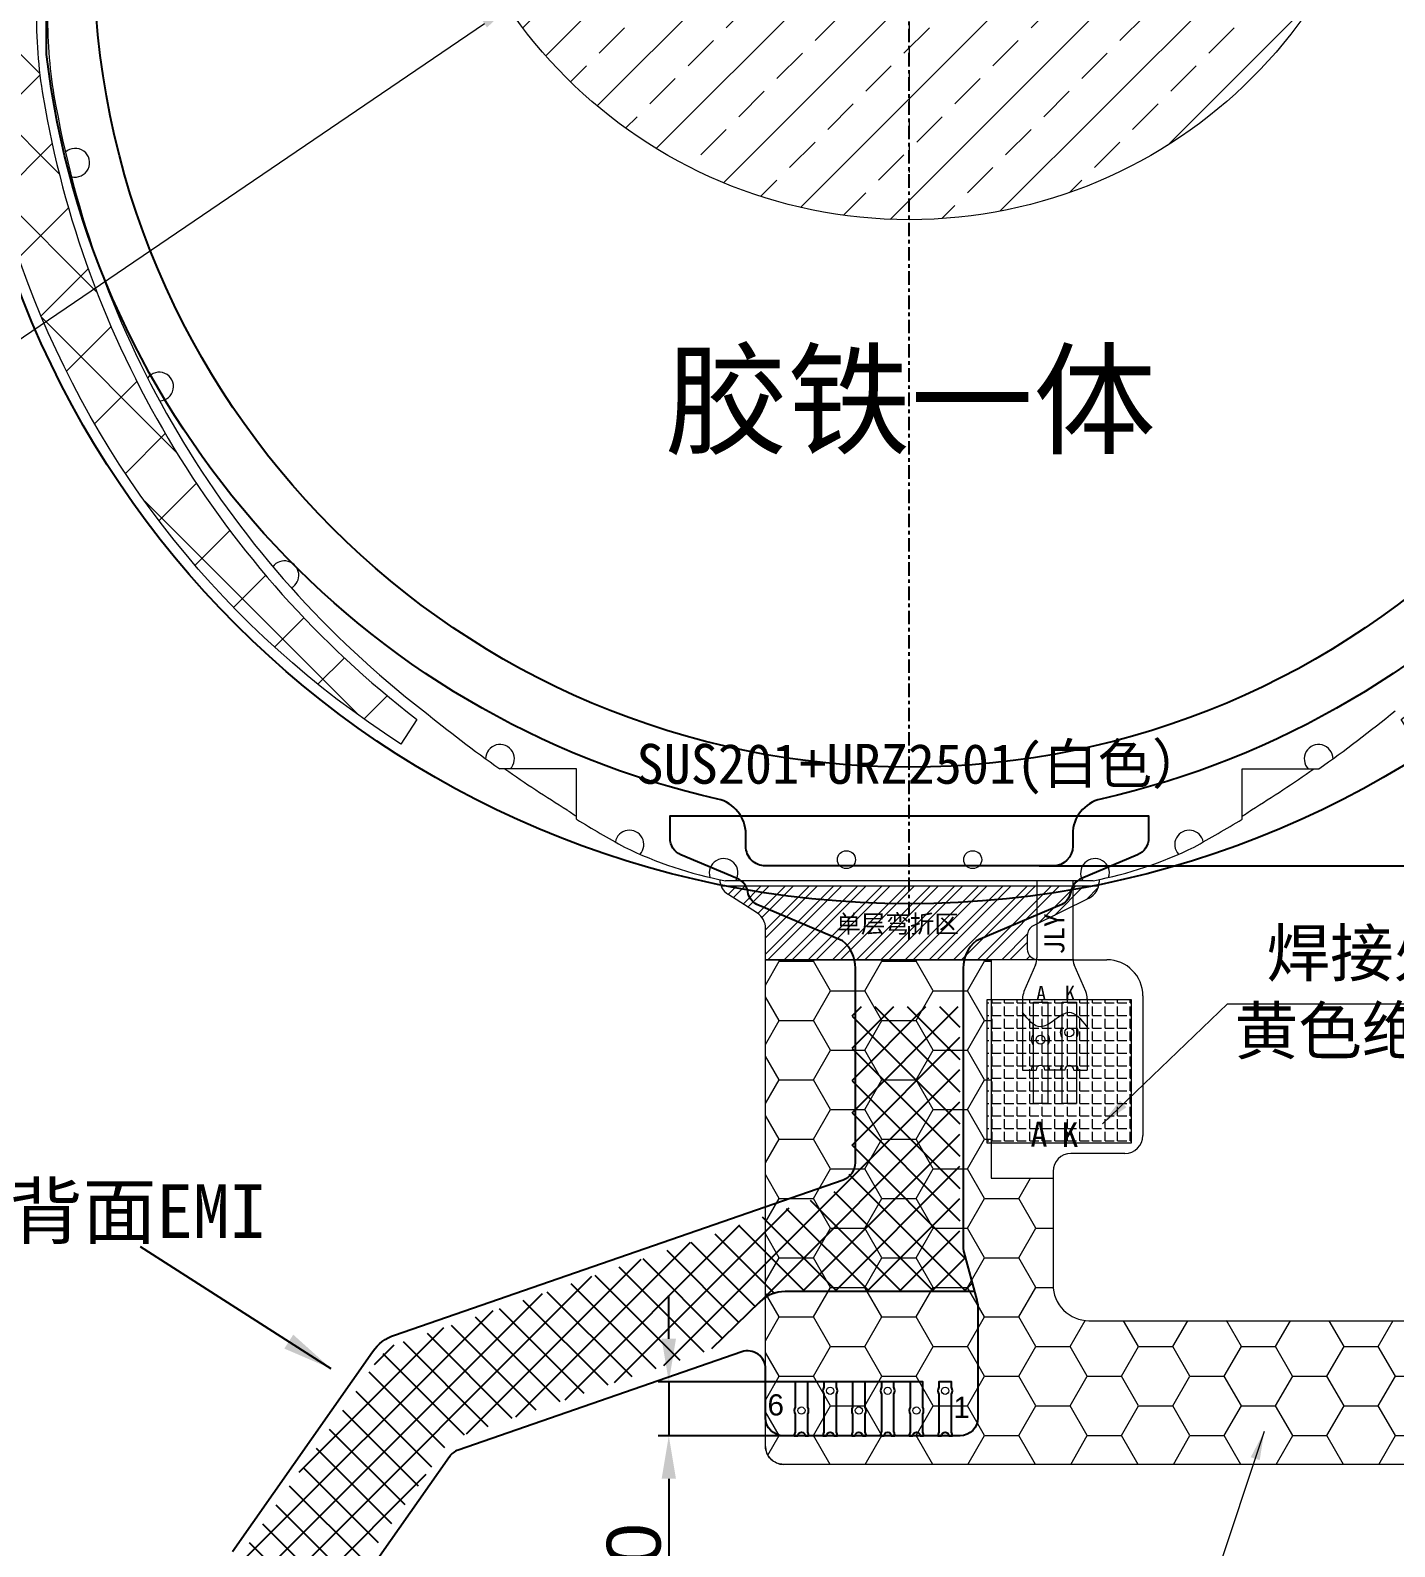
# Model space of a CAD drawing. Header units: millimetres. Extents: x 17 to 351, y 28 to 265.
# Drawn here: x 169.04 to 207.01, y 109.81 to 152.01 of the extents above; entities that cross this region are included whole.
import ezdxf

# ---------------------------------------------------------------- set-up
doc = ezdxf.new("R2010")
doc.units = ezdxf.units.MM
doc.linetypes.add('CENTER', pattern=[0.6, 0.375, -0.075, 0.075, -0.075])
doc.layers.get('Defpoints').update_dxf_attribs({"color": 5, "lineweight": 5})
for name, color, linetype, lineweight in [('3 BLU-FPCA', 2, 'Continuous', 5), ('6 BLU-FPCA', 2, 'Continuous', 5), ('BLU', 50, 'Continuous', 5), ('DIM', 3, 'Continuous', 5), ('EMI', 5, 'Continuous', 5), ('FPC', 50, 'Continuous', 5), ('MFPC', 2, 'Continuous', 5), ('TAPE', 90, 'Continuous', 5), ('图框', 255, 'Continuous', 5)]:
    doc.layers.add(name, color=color, linetype=linetype, lineweight=lineweight)
for name, color, linetype in [('BOT', 5, 'Continuous'), ('Lens', 6, 'Continuous'), ('OBJ-FRAME', 4, 'Continuous'), ('外形切割', 200, 'Continuous')]:
    doc.layers.add(name, color=color, linetype=linetype)
doc.styles.add('Arial', font='arial.ttf')
doc.styles.add('RD', font='ROMAND.shx', dxfattribs={"width": 0.8})
doc.styles.get("Standard").update_dxf_attribs({"font": 'arial.ttf'})
doc.styles.add('宋体', font='SimSun.ttf')
doc.styles.add('普耐', font='simhei.ttf')
doc.styles.add('样式 4', font='SimSun.ttf')
doc.styles.add('汉字', font='SimSun.ttf')
doc.dimstyles.new('01', dxfattribs={"dimtxt": 2.5, "dimasz": 2.5, "dimexe": 0.8, "dimexo": 0.8, "dimgap": 0.5, "dimtad": 1, "dimzin": 1, "dimdsep": 46, "dimtxsty": 'Standard', "dimcen": 0, "dimclrd": 256, "dimclre": 256, "dimclrt": 256, "dimadec": 0, "dimazin": 0, "dimtfac": 1, "dimtmove": 0, "dimatfit": 3, "dimfxl": 1, "dimarcsym": 0})
doc.dimstyles.new('DIM', dxfattribs={"dimtxt": 0.8, "dimasz": 0.8, "dimexe": 0, "dimexo": 0.5, "dimgap": 0.11, "dimtad": 0, "dimzin": 1, "dimdsep": 46, "dimtxsty": 'RD', "dimcen": 0, "dimclrd": 256, "dimclre": 256, "dimclrt": 256, "dimadec": 0, "dimazin": 0, "dimtm": 1e-09, "dimtfac": 1, "dimtofl": 0, "dimtmove": 0, "dimatfit": 3, "dimfxl": 1, "dimlwe": -1, "dimarcsym": 0})
doc.dimstyles.new('ISO-25$0', dxfattribs={"dimtxt": 1.5, "dimasz": 1.199999999999999, "dimexe": 0.3, "dimexo": 0, "dimgap": 0.2, "dimtad": 1, "dimzin": 1, "dimdsep": 46, "dimtxsty": 'Standard', "dimcen": 0, "dimclrd": 4, "dimclre": 4, "dimclrt": 4, "dimadec": 0, "dimazin": 0, "dimtp": 1.199999999999999, "dimtm": 1.2000000012, "dimtfac": 1, "dimtmove": 0, "dimatfit": 3, "dimfxl": 1, "dimtolj": 1, "dimarcsym": 0})
doc.dimstyles.new('标注-赛华', dxfattribs={"dimtxt": 2.5, "dimasz": 2.5, "dimexe": 1.25, "dimexo": 0.65, "dimtad": 1, "dimzin": 1, "dimdsep": 46, "dimtxsty": 'Arial', "dimcen": 1.5, "dimclre": 3, "dimclrt": 3, "dimadec": 0, "dimazin": 0, "dimtfac": 1, "dimtmove": 0, "dimatfit": 3, "dimfxl": 1, "dimtolj": 1, "dimtzin": 0, "dimarcsym": 0})

# ---------------------------------------------------------------- blocks, each defined once
blk = doc.blocks.new('R180A3D-005-BLU-V01-C')
at = {"layer": 'DIM'}
h = blk.add_hatch(dxfattribs=at)
h.set_pattern_fill('ANSI33', color=0, scale=8, style=0)
h.set_pattern_definition([(45, (766.8195166954149, -699.2783015898083), (-1.414213562373095, 1.414213562373095), []), (45, (768.2337302554149, -699.2783015898083), (-1.414213562373095, 1.414213562373095), [1, -0.5])])
h.paths.add_polyline_path([(843.3991075070592, 256.7513257683117, 1), (816.3991075070592, 256.7513257683117, 1)])
at = {"layer": '3 BLU-FPCA', "color": 0, "lineweight": 5}
for p, q in [((833.0514071655929, 221.571593762332), (833.0514071655942, 219.5855875552018)), ((834.8514071655026, 221.5715937625076), (834.8514071655044, 219.5855875552018)), ((833.3514071655153, 220.58558755529), (833.3514071655153, 220.8618156256719)), ((833.7514071655131, 220.8508239510364), (833.7514071655131, 220.585587555311)), ((834.1514071655728, 220.7855875553017), (834.1514071655728, 221.1203511593488)), ((834.5514071655742, 221.1093594847401), (834.5514071655742, 220.7855875553017)), ((834.1514071655746, 219.7355875552033), (834.1514071655746, 220.4855875553006)), ((834.5514071655742, 220.4855875553006), (834.5514071655742, 219.7355875552014)), ((833.3514071655226, 220.2855875553017), (833.3514071655153, 219.7355875552033)), ((833.7514071655131, 220.2855875552899), (833.7514071655131, 219.7355875552033)), ((833.0514071655942, 219.5855875552018), (833.4264071655142, 219.5855875552018)), ((834.4764071655844, 219.5855875552018), (834.8514071655953, 219.5855875552018))]:
    blk.add_line(p, q, dxfattribs=at)
blk.add_lwpolyline([(834.2264071655844, 219.5855875552018), (833.6764071655142, 219.5855875552018)], dxfattribs=at)
for centre, radius in [((834.3514071655735, 220.6355875554003), 0.1250000000000568), ((833.5514071655124, 220.4355875553004), 0.1250000000000001)]:
    blk.add_circle(centre, radius, dxfattribs=at)
for centre, radius, start, end in [((834.3514071655735, 220.6355875553002), 0.2500000000000228, 143.1301023537808, 216.8698976463026), ((834.3514071655735, 220.6355875553002), 0.2499999999999887, 323.1301023544322, 36.86989764556784), ((833.5514071655233, 220.4355875553004), 0.2499999999999887, 143.1301023544322, 216.8698976455678), ((833.5514071655233, 220.4355875553004), 0.249999999999983, 323.1301023537808, 36.8698976463026), ((833.5514071655142, 219.5855875552018), 0.2500000000000228, 143.1301023537808, 180), ((833.5514071655142, 219.5855875552018), 0.1250000000000001, 0, 180), ((833.5514071655142, 219.5855875552018), 0.2500000000000001, 0, 36.8698976463026), ((834.3514071655735, 219.5855875552018), 0.2500000000000228, 143.1301023537808, 180), ((834.3514071655844, 219.5855875552018), 0.1250000000000072, 0, 180), ((834.3514071655735, 219.5855875552018), 0.2500000000000001, 0, 36.86989764556784)]:
    blk.add_arc(centre, radius, start, end, dxfattribs=at)
blk.add_spline([(834.8514071655044, 220.7855875551998), (834.3514071655881, 221.1855875551994), (833.5514071655251, 220.7855875551998), (833.0514071655961, 221.1855875551994)], degree=3, dxfattribs=at)
at = {"layer": 'BLU', "color": 1, "linetype": 'CENTER', "lineweight": 5}
blk.add_line((829.9000655363551, 256.8660054533408), (829.9000655363551, 244.5666449744762), dxfattribs=at)
at = {"layer": 'DIM', "color": 6}
for p, q in [((820.6366758236315, 227.9670023470466), (818.5040914803205, 227.9670023470466)), ((820.6366758236315, 226.5670023470466), (820.6366758236315, 227.9670023470466)), ((839.1634552490784, 226.5670023470466), (839.1634552490784, 227.9670023470466)), ((839.1634552490784, 227.9670023470466), (841.2960395923894, 227.9670023470466)), ((835.0186272517662, 224.8543252139087), (824.7815038209437, 224.8543252139087))]:
    blk.add_line(p, q, dxfattribs=at)
at = {"layer": 'DIM', "color": 0, "ltscale": 3}
for p, q in [((833.4514071655857, 224.8543252139087), (833.4514071655857, 222.7101847976044)), ((834.4514071655866, 224.8543252139088), (834.4514071655848, 222.7101847976026)), ((833.410979680595, 222.5132251483149), (833.091834650584, 221.768553411622)), ((834.8109796805119, 221.7685534117966), (834.4918346505755, 222.5132251483126))]:
    blk.add_line(p, q, dxfattribs=at)
at = {"layer": 'DIM', "color": 6}
for centre in [(828.1497719278565, 225.4411212615559), (831.6642048711127, 225.4411212615561)]:
    blk.add_circle(centre, 0.25, dxfattribs=at)
for centre, radius, start, end in [((818.8225623753689, 248.859086038802), 12.90639597923613, 180.2026308491969, 190.9189376009693), ((833.1116282152807, 251.2801292376515), 27.39734934890986, 190.2300057967797, 232.3660334920789), ((806.6871805895378, 244.8379682271454), 0.4, 254.2393667309017, 133.1629870599785), ((809.0246517401463, 238.6089490951019), 0.4, 271.2519366953967, 144.2421341924423), ((812.5092995595139, 233.357097823645), 0.4, 298.4264774925052, 143.6169119996591), ((839.9821118310884, 258.359668014685), 37.215849910661, 230.6444653372515, 234.7517502586334), ((819.8180192416105, 258.359668014702), 37.21584991068109, 305.2482497413666, 309.3555346627485), ((818.508082320817, 228.245894059926), 0.4, 315.794870538142, 179.3059843129813), ((841.2920487518929, 228.245894059926), 0.4, 0.6940156870187518, 224.2051294618488), ((839.9821118310995, 258.359668014702), 37.21584991068109, 238.6800147714326, 241.0556155410674), ((822.1124244052623, 225.8617287003446), 0.4, 317.6013981168967, 169.7018013351346), ((837.6877066674476, 225.8617287003446), 0.4, 10.29819866486541, 222.3986018831032), ((819.8180192416105, 258.359668014702), 37.21584991068109, 298.9443844589326, 301.3199852285674), ((826.9926476951591, 236.1570017209916), 11.51692899414782, 244.1502104961209, 258.9310148620941), ((832.8074833775509, 236.1570017209916), 11.51692899414782, 281.0689851379058, 295.849789503879), ((824.7327612596007, 225.0699003895808), 0.4, 327.3886310057655, 197.9159838610181), ((835.0673698131093, 225.0699003895808), 0.4, 342.0840161389819, 212.6113689942344)]:
    blk.add_arc(centre, radius, start, end, dxfattribs=at)
at = {"layer": 'DIM', "color": 5}
for centre, radius, start, end in [((839.2649495867045, 257.4326094845485), 35.96426509400223, 235.0150178093369, 238.3188110985294), ((820.5351814860055, 257.4326094845485), 35.96426509400223, 301.6811889014706, 304.9849821906631), ((826.9937211194822, 236.1604842597545), 11.44055284033484, 234.6636919452212, 236.2438880830489), ((832.806409953228, 236.1604842597533), 11.44055284033375, 303.756111916952, 305.3363080547932)]:
    blk.add_arc(centre, radius, start, end, dxfattribs=at)
at = {"layer": 'DIM', "color": 0, "ltscale": 3}
for centre, start, end in [((832.9514071655857, 222.7101847976044), 336.801409486368, 0), ((834.9514071655848, 222.7101847976022), 179.9999999999609, 203.198590513677), ((833.5514071655929, 221.5715937623325), 156.801409486339, 180.0000000000456), ((834.3514071655026, 221.5715937625071), 4.559643191346098e-11, 23.19859051366102)]:
    blk.add_arc(centre, 0.5, start, end, dxfattribs=at)
at = {"layer": 'OBJ-FRAME', "color": 6, "lineweight": 5}
blk.add_circle((829.8991075070592, 256.7513257683117), 13.5, dxfattribs=at)
at = {"layer": '6 BLU-FPCA', "color": 255, "lineweight": 5, "style": '宋体'}
for s, p in [('A', (833.430301683251, 221.5231381916267)), ('K', (834.2346997062155, 221.5281869844982))]:
    blk.add_text(s, height=0.4065972756079479, dxfattribs=at).set_placement(p)
at = {"layer": 'DIM', "color": 0, "ltscale": 3, "insert": (834.2232432193916, 222.8043531304822), "char_height": 0.5599999999999999, "width": 4.506896768155929, "attachment_point": 7, "rotation": 90.00000000000001, "style": '宋体'}
blk.add_mtext('JLY', dxfattribs=at)
at = {"layer": '图框', "color": 6, "lineweight": 13, "ltscale": 5, "style": '普耐'}
for s, height, p in [('胶铁一体', 2.505102616018651, (823.0998954056388, 236.9872608422984)), ('SUS201+URZ2501(白色）', 1.109258865149914, (822.3078811540507, 227.5545941925387))]:
    blk.add_text(s, height=height, dxfattribs=at).set_placement(p)
blk = doc.blocks.new('FPC-TAPE')
at = {"layer": 'TAPE', "lineweight": 5}
h = blk.add_hatch(dxfattribs=at)
h.set_pattern_fill('ANGLE', color=30, scale=0.05)
h.set_pattern_definition([(0, (-3.262859331784966, 2.003145434096041), (0, 0.3492500000000001), [0.254, -0.09525]), (90, (-3.262859331784966, 2.003145434096041), (-0.3492500000000001, 2.138539473011066e-17), [0.254, -0.09525])])
h.paths.add_polyline_path([(-7.262859331784966, 6.003145434096041), (-7.262859331784966, 2.003145434096041), (-3.262859331784966, 2.003145434096041), (-3.262859331784966, 6.003145434096041)])
at = {"layer": 'TAPE', "color": 30, "lineweight": 5, "true_color": 0xf26722}
for p, q in [((-7.262859331784966, 6.003145434096041), (-3.262859331784966, 6.003145434096041)), ((-7.262859331784966, 2.003145434096041), (-7.262859331784966, 6.003145434096041)), ((-3.262859331784966, 6.003145434096041), (-3.262859331784966, 2.003145434096041)), ((-3.262859331784966, 2.003145434096041), (-7.262859331784966, 2.003145434096041))]:
    blk.add_line(p, q, dxfattribs=at)
blk = doc.blocks.new('*D28')
at = {"layer": 'Defpoints', "color": 0, "transparency": 16777216}
for p in [(194.9282187279902, 177.9965193903911), (196.3162126272179, 128.7517347054452), (227.3940757173769, 128.7517347054452)]:
    blk.add_point(p, dxfattribs=at)
at = {"layer": 'DIM', "lineweight": -2, "transparency": 16777216}
for p, q in [((195.7282187279902, 177.9965193903911), (228.1940757173769, 177.9965193903911)), ((227.3940757173769, 175.4965193903911), (227.3940757173769, 131.2517347054452)), ((197.1162126272179, 128.7517347054452), (228.1940757173769, 128.7517347054452))]:
    blk.add_line(p, q, dxfattribs=at)
at = {"layer": 'DIM', "transparency": 16777216}
for points in [[(226.9774090507102, 175.4965193903911), (227.8107423840435, 175.4965193903911), (227.3940757173769, 177.9965193903911)], [(226.9774090507102, 131.2517347054452), (227.8107423840435, 131.2517347054452), (227.3940757173769, 128.7517347054452)]]:
    blk.add_solid(points, dxfattribs=at)
at = {"layer": 'DIM', "transparency": 16777216, "insert": (225.8820969681774, 153.0069528594788), "char_height": 2.5, "attachment_point": 5, "rotation": 90}
blk.add_mtext('{\\fSimSun|b0|i0|c134|p2;\\H0.6x;\\C2;*\\fTimes New Roman|b0|i0|c0|p18;\\C1;[7]\\fSimSun|b0|i0|c134|p2;\\C256;SENSOR OD:49.24%%P0.15}', dxfattribs=at)
blk = doc.blocks.new('*D41')
at = {"color": 4, "lineweight": -2, "transparency": 16777216}
for p, q in [((186.8122230351728, 115.5953168804176), (186.8122230351728, 116.7953168804176)), ((193.7034790618558, 114.3953168804176), (186.5122230351728, 114.3953168804176)), ((186.8122230351728, 114.3953168804176), (186.8122230351728, 112.8953168804144)), ((193.6134790618559, 112.8953168804144), (186.5122230351728, 112.8953168804144)), ((186.8122230351728, 111.6953168804144), (186.8122230351728, 106.3453168804144))]:
    blk.add_line(p, q, dxfattribs=at)
at = {"color": 4, "transparency": 16777216}
for points in [[(186.6122230351729, 115.5953168804176), (187.0122230351728, 115.5953168804176), (186.8122230351728, 114.3953168804176)], [(186.6122230351729, 111.6953168804144), (187.0122230351728, 111.6953168804144), (186.8122230351728, 112.8953168804144)]]:
    blk.add_solid(points, dxfattribs=at)
at = {"layer": 'Defpoints', "color": 0, "transparency": 16777216}
for p in [(193.7034790618558, 114.3953168804176), (186.8122230351728, 112.8953168804144), (193.6134790618559, 112.8953168804144)]:
    blk.add_point(p, dxfattribs=at)
at = {"color": 4, "transparency": 16777216, "insert": (185.8463635535903, 108.4203168804143), "char_height": 1.5, "attachment_point": 5, "rotation": 90}
blk.add_mtext('\\A1;1.50', dxfattribs=at)
blk = doc.blocks.new('*D46')
at = {"layer": 'Defpoints', "color": 0, "transparency": 16777216}
for p in [(204.6688946631414, 167.8268040954686), (182.3403608939445, 152.6466664242276)]:
    blk.add_point(p, dxfattribs=at)
at = {"layer": 'DIM', "lineweight": 5, "transparency": 16777216}
blk.add_line((166.563912802514, 141.9209888465315), (181.6787747081905, 152.1968845673019), dxfattribs=at)
at = {"layer": 'DIM', "transparency": 16777216}
blk.add_solid([(181.6038110653695, 152.3071489315942), (181.7537383510114, 152.0866202030096), (182.3403608939445, 152.6466664242276)], dxfattribs=at)
at = {"layer": 'DIM', "lineweight": 5, "transparency": 16777216, "insert": (164.2676574161262, 140.3598709847854), "char_height": 0.8, "attachment_point": 5, "rotation": 34.2099722227191, "style": 'RD'}
blk.add_mtext('∅27.00±0.1', dxfattribs=at)

msp = doc.modelspace()

# ---------------------------------------------------------------- hatches: boundary and pattern name
at = {"lineweight": 5}
h = msp.add_hatch(dxfattribs=at)
h.set_pattern_fill('ANSI37', color=3, scale=0.5, style=0)
h.set_pattern_definition([(45, (-1703.057040725179, -84.95144956261865), (-1.122532015133644, 1.122532015133644), []), (135, (-1703.057040725179, -84.95144956261865), (-1.122532015133644, -1.122532015133644), [])])
edge = h.paths.add_edge_path()
edge.add_line((179.7964947040571, 132.8313229360416), (179.3567651110368, 132.1454354416328))
edge.add_arc((193.4973420088315, 154.201819664745), 26.20000000000002, -57.335646197244216, 237.3356461972454, ccw=False)
edge.add_line((207.6379189066267, 132.1454354416331), (207.1981893136069, 132.8313229360416))
edge.add_arc((190.2857793299065, 154.7656236884884), 27.6973493489099, 307.6339665079205, 349.7662743925746)
edge.add_arc((204.5748451698314, 152.3445804897281), 13.20639597922275, 349.0889092354851, 359.7964316186287)
edge.add_line((217.781157794517, 152.2976590756211), (217.7884622233616, 153.7676495100154))
edge.add_arc((193.4973420088318, 154.2018196647472), 24.29500000000004, 358.9760262713767, 541.0239737287048)
edge.add_line((169.2062217943023, 153.7676495099808), (169.2135262231466, 152.2976590756338))
edge.add_arc((182.4198388478399, 152.3445804896344), 13.2063959792301, 180.2035683809093, 190.9110907661397)
edge.add_arc((196.708904687755, 154.7656236885067), 27.6973493489231, 190.233725608432, 232.3566996365729)
edge.add_arc((203.5793883042356, 161.8451624649169), 37.51584991059522, 230.6513442739066, 230.6582562913368)
h = msp.add_hatch(dxfattribs=at)
h.set_pattern_fill('ANSI32', color=3, scale=0.05)
h.set_pattern_definition([(45, (-1100.723522760154, -84.9515345219188), (-0.3367596045400933, 0.3367596045400933), []), (45, (-1100.499016260154, -84.9515345219188), (-0.3367596045400933, 0.3367596045400933), [])])
h.paths.add_polyline_path([(198.5107306081418, 127.857060500294, 0.222603205399884), (198.7749930808602, 128.1888736561645), (188.2686034680385, 128.1888736561645, 0.1496191697519291), (188.4570177587063, 127.9648974920339), (189.277244643092, 127.4340704223821, -0.2543867664410762), (189.5055858078392, 127.0143068255456), (189.5055858078392, 126.1397342898966), (195.7851811749606, 126.1397342898967), (197.088676593959, 126.1397342898967, -0.4142135623730989), (196.7886765939588, 126.4397342898969), (196.7886765939588, 126.8173580229017, -0.2850165474573625), (196.9554441854493, 127.0861499969686)])
h.paths.add_polyline_path([(191.3094420798518, 126.6539667727771), (195.2158666608575, 126.6539667727771), (195.2158666608575, 127.6469835325537), (191.3094420798518, 127.6469835325537)], flags=24)
h = msp.add_hatch()
h.set_pattern_fill('ANSI37', color=5, scale=0.2, style=0)
h.set_pattern_definition([(45, (-932.4171084629154, -233.7388132173076), (-0.4490128060534576, 0.4490128060534577), []), (135, (-932.4171084629154, -233.7388132173076), (-0.4490128060534577, -0.4490128060534576), [])])
h.paths.add_polyline_path([(191.2408037066707, 119.6078799459287), (179.2641493981864, 115.4605915485026, 0.1578924719062687), (178.7723153733159, 115.0893620329538), (174.8745338838526, 109.524820470425, 0.1539593882754427), (174.6935858076968, 108.9511010739156), (174.6935858076968, 104.2564958074406), (178.3735858076961, 104.2564958074406), (178.3735858076961, 109.101101073809, -0.153959388251807), (178.5545338838583, 109.6748204704278), (180.5523251894183, 112.5269025542631, -0.1578924719021628), (181.044159214277, 112.8981320698014), (188.0052507651808, 115.3086261426376), (189.3486952650483, 116.6224359773234, -0.1960156816698408), (190.0478726557844, 116.9074877440978), (195.3182768166989, 116.9074877444384), (194.9488322034558, 118.2753507272229, -0.06606404781818413), (194.9142396867114, 118.5361746294047), (194.91473139551, 124.8357431240026), (191.9135858076952, 124.8359773765059), (191.913585807697, 120.5528288580885, -0.3196215494738441)])
at = {"layer": 'EMI', "lineweight": 5}
h = msp.add_hatch(dxfattribs=at)
h.set_pattern_fill('HONEY', color=256, scale=0.3)
h.set_pattern_definition([(0, (-1233.148231393543, -88.37437100915031), (1.42875, 0.8248889999999999), [0.9524999999999999, -1.905]), (120, (-1233.148231393543, -88.37437100915031), (-1.428749829302342, 0.8248892956570172), [0.9524999999999995, -1.904999999999999]), (59.99999999999999, (-1233.148231393543, -88.37437100915031), (1.706976584081587e-07, 1.649778295657017), [-1.905, 0.9524999999999999])])
edge = h.paths.add_edge_path()
edge.add_line((189.5055858078392, 126.1397342898966), (195.7851811749606, 126.1397342898967))
edge.add_line((195.7851811749606, 126.1397342898967), (195.7851811749606, 120.0622823937556))
edge.add_line((195.7851811749606, 120.0622823937556), (197.5055858078392, 120.0622823937556))
edge.add_line((197.5055858078392, 120.0622823937556), (197.5055858078392, 117.0969383786463))
edge.add_arc((198.505585807839, 117.0969383786464), 0.9999999999997726, 180.0000000000041, 270.000000000013)
edge.add_line((198.5055858078392, 116.0969383786466), (213.8502305152933, 116.0969383786466))
edge.add_arc((213.8502305152933, 116.5969383786467), 0.5000000000000853, 270, 315)
edge.add_line((214.2037839058867, 116.2433849880534), (214.4108906870736, 116.45049176924))
edge.add_arc((214.7644440776669, 116.0969383786467), 0.5000000000000643, 90, 135.0000000000023, ccw=False)
edge.add_line((214.7644440776669, 116.5969383786468), (218.4458775626345, 116.5969383786469))
edge.add_line((218.4458775626345, 116.5969383786469), (218.4458775626345, 112.5969383786469))
edge.add_line((218.4458775626345, 112.5969383786469), (216.4212983271595, 112.5969383786469))
edge.add_arc((216.4212983271595, 112.0969383786468), 0.5000000000000995, 89.99999999999675, 134.9999999999943)
edge.add_line((216.0677449365662, 112.4504917692402), (215.8606381553793, 112.2433849880532))
edge.add_arc((215.507084764786, 112.5969383786466), 0.5000000000000945, 269.99999999999676, 314.99999999999426, ccw=False)
edge.add_line((215.507084764786, 112.0969383786465), (190.0055858078388, 112.096938378646))
edge.add_arc((190.0055858078388, 112.596938378646), 0.4999999999999858, 179.9999999999984, 270, ccw=False)
edge.add_line((189.5055858078388, 112.596938378646), (189.5055858078392, 126.1397342898966))

# ---------------------------------------------------------------- linework, layer by layer
at = {"lineweight": 5}
msp.add_line((198.7749930808602, 128.1888736561645), (188.2686034680385, 128.1888736561645), dxfattribs=at)
at = {"color": 3, "lineweight": 5}
msp.add_line((198.088676593959, 126.1397342898968), (189.5055858078392, 126.1397342898966), dxfattribs=at)
at = {"color": 1, "linetype": 'CENTER'}
msp.add_lwpolyline([(193.505585807839, 126.7017347054449), (193.505585807839, 181.7017347054449)], dxfattribs=at)
at = {"color": 1}
msp.add_lwpolyline([(174.6697709030482, 109.6682503195991), (178.5675523924979, 115.2327918821069, -0.1578924719062878), (179.1823449235849, 115.6968287765428), (191.6691947574668, 120.0207882148456, 0.3196215494735624), (192.0055858079791, 120.4932626709253), (192.0055858079791, 125.905450008099, 0.2215156115132392), (191.6488962302551, 126.671055455175), (189.2593479812526, 127.678905972674, -0.2247449339821481), (189.0129274996566, 128.0287005211903, 0.2553640632691335), (188.7145801385909, 128.4040306197339), (187.1513656468242, 129.0633546300975, -0.301590379718284), (186.8456765939409, 129.5240532906461), (186.8456765939413, 130.1437355079253), (200.1654950217367, 130.1437355079262), (200.1654950217371, 129.5239526811551, -0.301601076337285), (199.8597879005142, 129.0632464002594), (198.2966042362182, 128.4040076036826, 0.2553662272659551), (197.9982414614178, 128.0286852029912, -0.2247367681086787), (197.7518236344272, 127.6789059726747), (195.3634341473075, 126.6716545234623, 0.2214710317831497), (195.0068149485501, 125.9061862705946), (195.0062079279373, 118.1292908139523, 0.06606404781829181), (195.0235041863102, 117.9988788628613), (195.3828967084751, 116.6682335922648, -0.06604444908688702), (195.4174892282658, 116.4074877444443), (195.4174892282658, 113.3953168804148, -0.414213562373095), (194.9174892282658, 112.8953168804148), (190.0055745612276, 112.8953168804148, -0.414213562373095), (189.5055745612276, 113.3953168804148), (189.5055745612258, 114.755499785773, 0.5155860411647814), (188.8419656117362, 115.2279742418518), (180.9515904344439, 112.4956868615981, 0.1578924719021604), (180.7056734220146, 112.310072103829), (178.7592968649601, 109.5313906212734, 0.1539593882518592)], format="xyb", dxfattribs=at)
at = {"color": 5}
msp.add_lwpolyline([(195.3182768166989, 116.9074877444384), (190.0478726557844, 116.9074877440978, 0.1960156816699144), (189.3486952650483, 116.6224359773234), (188.0052507651808, 115.3086261426376)], format="xyb", dxfattribs=at)
at = {"color": 251, "true_color": 0x636466}
msp.add_circle((193.505585807839, 154.2017347054449), 26.5, dxfattribs=at)
at = {"layer": 'BOT', "color": 40}
for points in [[(190.6785059255492, 113.6920556052525), (190.6784790618551, 114.3953168804175), (190.3284790618548, 114.3953168804175), (190.3285059217126, 113.6922274102141, 0.2584724862454542), (190.3285102490811, 113.4983987326293), (190.3285215517337, 112.9921375571227, 0.1270109824300851), (190.3035237133265, 112.8953168804166), (190.4035237133269, 112.8953168804166, -0.9999999999999999), (190.6035237133258, 112.8953168804166), (190.703523713328, 112.8953168804166, 0.1270223253910812), (190.6785215515595, 112.9921453711301), (190.678510244896, 113.4985861656057, 0.2579250761204371)], [(192.2785059255477, 113.6920556052525), (192.2784790618555, 114.3953168804175), (191.9284790618551, 114.3953168804175), (191.9285059217129, 113.6922274102141, 0.2584724862454542), (191.9285102490796, 113.4983987326293), (191.9285215517341, 112.9921375571227, 0.1270109824300851), (191.9035237133269, 112.8953168804166), (192.0035237133272, 112.8953168804166, -0.9999999999999999), (192.203523713328, 112.8953168804166), (192.3035237133265, 112.8953168804166, 0.1270223253910812), (192.2785215515598, 112.9921453711301), (192.2785102448963, 113.4985861656057, 0.2579250761204371)], [(193.8785059255499, 113.6920556052525), (193.8784790618558, 114.3953168804175), (193.5284790618555, 114.3953168804175), (193.5285059217133, 113.6922274102141, 0.2584724862454542), (193.5285102490818, 113.4983987326293), (193.5285215517345, 112.9921375571227, 0.1270109824300851), (193.5035237133272, 112.8953168804166), (193.6035237133276, 112.8953168804166, -0.9999999999999999), (193.8035237133265, 112.8953168804166), (193.9035237133287, 112.8953168804166, 0.1270223253910812), (193.8785215515602, 112.9921453711301), (193.8785102448967, 113.4985861656057, 0.2579250761204371)]]:
    msp.add_lwpolyline(points, format="xyb", close=True, dxfattribs=at)
for points in [[(191.5035237133272, 112.8953168804166), (191.4035237133269, 112.8953168804166), (191.5035237133272, 112.8953168804166, 0.1270223253922454), (191.4785215515587, 112.992145371131), (191.4784979662365, 114.0485639484802, 0.257992759881354), (191.4784936458984, 114.2420778218081), (191.4784790618544, 114.3953168804175), (191.1284790618558, 114.3953168804175), (191.1284936430532, 114.24220524022, 0.2584048967491009), (191.1284979694321, 114.0484209020535), (191.1285215517348, 112.9921375571236, 0.1270109824312492), (191.1035237133276, 112.8953168804166), (191.203523713328, 112.8953168804166, -0.9999999999999999), (191.4035237133269, 112.8953168804166)], [(193.1035237133276, 112.8953168804166), (193.0035237133272, 112.8953168804166), (193.1035237133276, 112.8953168804166, 0.1270223253922454), (193.0785215515609, 112.992145371131), (193.0784979662387, 114.0485639484802, 0.257992759881354), (193.0784936458988, 114.2420778218081), (193.0784790618566, 114.3953168804175), (192.7284790618562, 114.3953168804175), (192.7284936430553, 114.24220524022, 0.2584048967491009), (192.7284979694325, 114.0484209020535), (192.7285215517352, 112.9921375571236, 0.1270109824312492), (192.703523713328, 112.8953168804166), (192.8035237133265, 112.8953168804166, -0.9999999999999999), (193.0035237133272, 112.8953168804166)], [(194.703523713328, 112.8953168804166), (194.6035237133276, 112.8953168804166), (194.703523713328, 112.8953168804166, 0.1270223253922454), (194.6785215515595, 112.992145371131), (194.6784979662373, 114.0485639484802, 0.257992759881354), (194.6784936458992, 114.2420778218081), (194.6784790618551, 114.3953168804175), (194.3284790618566, 114.3953168804175), (194.3284936430539, 114.24220524022, 0.2584048967491009), (194.3284979694329, 114.0484209020535), (194.3285215517355, 112.9921375571236, 0.1270109824312492), (194.3035237133283, 112.8953168804166), (194.4035237133287, 112.8953168804166, -0.9999999999999999), (194.6035237133276, 112.8953168804166)]]:
    msp.add_lwpolyline(points, format="xyb", dxfattribs=at)
at = {"layer": 'DIM', "color": 3}
msp.add_lwpolyline([(179.7964947040571, 132.8313229360416), (179.3567651110368, 132.1454354416328, -3.412617785815866), (207.6379189066267, 132.1454354416331), (207.1981893136069, 132.8313229360416, 0.1859362415990214), (217.5424971246864, 149.8448009918972, 0.04675440343969118), (217.781157794517, 152.2976590756211), (217.7884622233616, 153.7676495100154, 1.018033336311823), (169.2062217943023, 153.7676495099808), (169.2135262231466, 152.2976590756338, 0.04675440344881664), (169.4521868930485, 149.8448009914343, 0.1858941072732792), (179.7929216880818, 132.8340783687838, 3.015936553724547e-05), (179.7964216847188, 132.8312090409305)], format="xyb", dxfattribs=at)
at = {"layer": 'EMI', "lineweight": 5}
msp.add_lwpolyline([(189.5055858078392, 126.1397342898966), (195.7851811749606, 126.1397342898967), (195.7851811749606, 120.0622823937556), (197.5055858078392, 120.0622823937556), (197.5055858078392, 117.0969383786463, 0.4142135623731367), (198.5055858078392, 116.0969383786466), (213.8502305152933, 116.0969383786466, 0.198912367379658), (214.2037839058867, 116.2433849880534), (214.4108906870736, 116.45049176924, -0.1989123673796684), (214.7644440776669, 116.5969383786468), (218.4458775626345, 116.5969383786469), (218.4458775626345, 112.5969383786469), (216.4212983271595, 112.5969383786469, 0.1989123673796476), (216.0677449365662, 112.4504917692402), (215.8606381553793, 112.2433849880532, -0.1989123673796476), (215.507084764786, 112.0969383786465), (190.0055858078388, 112.096938378646, -0.414213562373108), (189.5055858078388, 112.596938378646), (189.5055858078392, 126.1397342898966, -0.6681786379205288)], format="xyb", close=True, dxfattribs=at)
at = {"layer": 'FPC'}
for p, q in [((198.7886765939591, 128.3731684910761), (198.7886765939591, 128.3050471237385)), ((189.277244643092, 127.4340704223821), (188.4570177587063, 127.9648974920339)), ((198.5107306081418, 127.8570605002939), (196.9554441854491, 127.0861499969685)), ((189.5055858078388, 112.596938378646), (189.5055858078392, 127.0143068255456)), ((196.7886765939588, 126.8173580229017), (196.7886765939588, 126.4397342898968)), ((197.0886765939588, 126.1397342898968), (199.005585807839, 126.1397342898966)), ((200.005585807839, 125.1397342898967), (200.0055858078392, 121.2505171934438)), ((199.5055858078392, 120.7505171934438), (198.0055858078392, 120.750517193444)), ((197.5055858078392, 120.250517193444), (197.5055858078392, 117.0969383786463)), ((198.5055858078392, 116.0969383786466), (213.8502305152933, 116.0969383786466)), ((215.507084764786, 112.0969383786465), (190.0055858078388, 112.096938378646))]:
    msp.add_line(p, q, dxfattribs=at)
at = {"layer": 'FPC', "color": 2}
for centre in [(191.3034583952451, 114.1453169773051), (192.9034583952455, 114.1453169773051), (194.5034583952458, 114.1453169773051), (190.5034583952458, 113.5953169773158), (192.1034583952462, 113.5953169773158), (193.7034583952466, 113.5953169773158)]:
    msp.add_circle(centre, 0.1, dxfattribs=at)
at = {"layer": 'FPC'}
for centre, radius, start, end in [((188.7286765939591, 128.3846610888704), 0.5, 181.4702072070196, 237.0902260695119), ((198.2886765939593, 128.3050471237384), 0.4999999999997726, 296.3662847920884, 1.302755197527456e-11), ((189.0055858078392, 127.0143068255456), 0.5, 359.9999999999984, 57.09022606951186), ((197.088676593959, 126.8173580229017), 0.3000000000001583, 116.3662847921466, 179.9999999999943), ((197.088676593959, 126.4397342898969), 0.3000000000001819, 180.0000000000105, 269.9999999999609), ((199.005585807839, 125.1397342898966), 1, 3.256887993818641e-12, 90), ((199.5055858078392, 121.2505171934438), 0.5, 270, 0), ((198.0055858078392, 120.250517193444), 0.5, 90, 180), ((198.505585807839, 117.0969383786464), 0.9999999999997726, 180.0000000000048, 270.000000000013), ((190.0055858078388, 112.596938378646), 0.5, 180, 270)]:
    msp.add_arc(centre, radius, start, end, dxfattribs=at)
at = {"layer": 'Lens'}
msp.add_circle((193.505585807839, 154.2017347054452), 22.69999999999991, dxfattribs=at)
at = {"layer": 'MFPC', "lineweight": 5}
for points in [[(197.3612303560355, 124.9570516539771), (197.3612303560355, 122.139363420187), (196.961230356035, 122.139363420187), (196.961230356035, 124.9570516539771)], [(197.7612303560361, 124.9570516539771), (198.1612303560357, 124.9570516539771), (198.1612303560357, 122.139363420187), (197.7612303560352, 122.139363420187)]]:
    msp.add_lwpolyline(points, close=True, dxfattribs=at)
at = {"layer": '外形切割'}
msp.add_lwpolyline([(217.5179619124342, 154.5191885497695), (217.5179619124328, 151.3324013389471, -0.3174825282669899), (198.8352004615249, 130.6128301095966, 0.3505297775174351), (198.0555858078392, 129.6374172231075), (198.0555858078392, 129.3017347054451, -0.414213562373095), (197.5055858078395, 128.7517347054451), (189.5055858078395, 128.7517347054451, -0.414213562373095), (188.9555858078393, 129.3017347054451), (188.9555858078393, 129.6374172229854, 0.3505297775140112), (188.1759711541663, 130.6128301094729, -0.3174825282605356), (169.4932097032411, 151.3324013388698), (169.4932097032392, 154.519188549769, -0.3713585506869284), (190.2671574359797, 177.9965193903908), (196.7440141797001, 177.996519390391, -0.3713585506866779)], format="xyb", close=True, dxfattribs=at)

# ---------------------------------------------------------------- block references
at = {"layer": 'BLU', "lineweight": 5}
msp.add_blockref('R180A3D-005-BLU-V01-C', (-636.3944797285162, -96.51459050846358), dxfattribs=at)
at = {"layer": 'TAPE', "color": 30, "lineweight": 5}
msp.add_blockref('FPC-TAPE', (202.9388810517423, 119.0362645912514), dxfattribs=at)

# ---------------------------------------------------------------- texts
at = {"color": 3, "lineweight": 5, "style": '汉字'}
msp.add_text('单层弯折区', height=0.5, dxfattribs=at).set_placement((191.4749448731479, 126.8920952643973))
at = {"layer": 'DIM', "lineweight": 5, "insert": (223.8155192666218, 126.9806981355466), "char_height": 1.3, "width": 21.63051375844146, "attachment_point": 3, "style": '宋体'}
msp.add_mtext('焊接处高度（H=0.45MAX）\\P黄色绝缘胶纸（T=0.05mm）', dxfattribs=at)
at = {"layer": 'DIM', "color": 1, "insert": (175.6104964346368, 119.8952592875807), "char_height": 1.5, "width": 100.329704510109, "attachment_point": 3}
msp.add_mtext('{\\fNSimSun|b0|i0|c134|p49;背面EMI}', dxfattribs=at)
at = {"layer": 'FPC', "color": 2, "char_height": 0.588, "width": 36.55273593464899, "attachment_point": 3}
for s, insert in [('6', (190.0174309264189, 114.0477147538138)), ('1', (195.1886838273169, 113.9804666335392))]:
    msp.add_mtext(s, dxfattribs=dict(at, insert=insert))
at = {"layer": 'MFPC', "color": 255, "lineweight": 5, "style": '样式 4'}
for s, p in [('A', (196.8794481165614, 120.9411443157169)), ('K', (197.741545430913, 120.9271721911022))]:
    msp.add_text(s, height=0.6912000000000098, dxfattribs=at).set_placement(p)

# ---------------------------------------------------------------- dimensions: what is measured, and where the dimension line sits
dim = msp.add_linear_dim(base=(186.8122230351728, 112.8953168804144), p1=(193.7034790618557, 114.3953168804175), p2=(193.6134790618557, 112.8953168804143), angle=90, dimstyle='ISO-25$0')
dim.commit()
dim.dimension.update_dxf_attribs({"geometry": '*D41', "text_midpoint": (185.8463635535903, 108.4203168804143)})
at = {"layer": 'DIM'}
dim = msp.add_linear_dim(base=(227.3940757173769, 128.7517347054452), p1=(194.92821872799, 177.996519390391), p2=(196.3162126272177, 128.7517347054451), angle=90, text='{\\fSimSun|b0|i0|c134|p2;\\H0.6x;\\C2;*\\fTimes New Roman|b0|i0|c0|p18;\\C1;[7]\\fSimSun|b0|i0|c134|p2;\\C256;SENSOR OD:<>%%P0.15}', dimstyle='01', dxfattribs=at)
dim.commit()
dim.dimension.update_dxf_attribs({"geometry": '*D28', "text_midpoint": (227.3940757173768, 153.0069528594788), "dimtype": 160})
at = {"layer": 'DIM', "lineweight": 5}
dim = msp.add_diameter_dim_2p(p1=(204.6688946631414, 167.8268040954686), p2=(182.3403608939445, 152.6466664242276), dimstyle='DIM', override={"dimtol": 1, "dimtp": 0.1, "dimtm": 0.1, "dimlwd": 5, "dimlwe": 5}, dxfattribs=at)
dim.commit()
dim.dimension.update_dxf_attribs({"geometry": '*D46', "text_midpoint": (164.2676574161262, 140.3598709847854), "dimtype": 163})

# ---------------------------------------------------------------- leaders
at = {"lineweight": 5}
msp.add_leader([(198.8816692009004, 121.5770397900142), (202.3586357095846, 124.9132874024235), (223.6441890743936, 124.9132874024235)], dimstyle='DIM', override={"dimgap": 0.11, "dimtad": 0, "dimfxl": 0.8, "dimtfill": 1, "dimlwd": 5, "dimlwe": 5, "dimarcsym": 2}, dxfattribs=at)
at = {"layer": 'DIM'}
msp.add_leader([(177.4158699140407, 114.759425706957), (172.112896493556, 118.1495948802742)], dimstyle='标注-赛华', override={"dimscale": 1.399999999999999, "dimtxt": 1, "dimasz": 1, "dimgap": 0.2, "dimclrd": 3, "dimtol": 1, "dimtp": 0.15, "dimtm": 0.15}, dxfattribs=at)
at = {"layer": 'DIM', "lineweight": 5}
for points in [[(224.554354038843, 113.132997996107), (222.2238981670939, 105.9562919037194), (206.0022283831581, 105.9562919037194)], [(203.3858667661079, 113.014380898722), (200.8962072471068, 105.5505392025057), (187.3472169501702, 105.5505392025057)]]:
    msp.add_leader(points, dimstyle='DIM', override={"dimlwd": 5, "dimlwe": 5}, dxfattribs=at)

doc.saveas('drawing.dxf')
